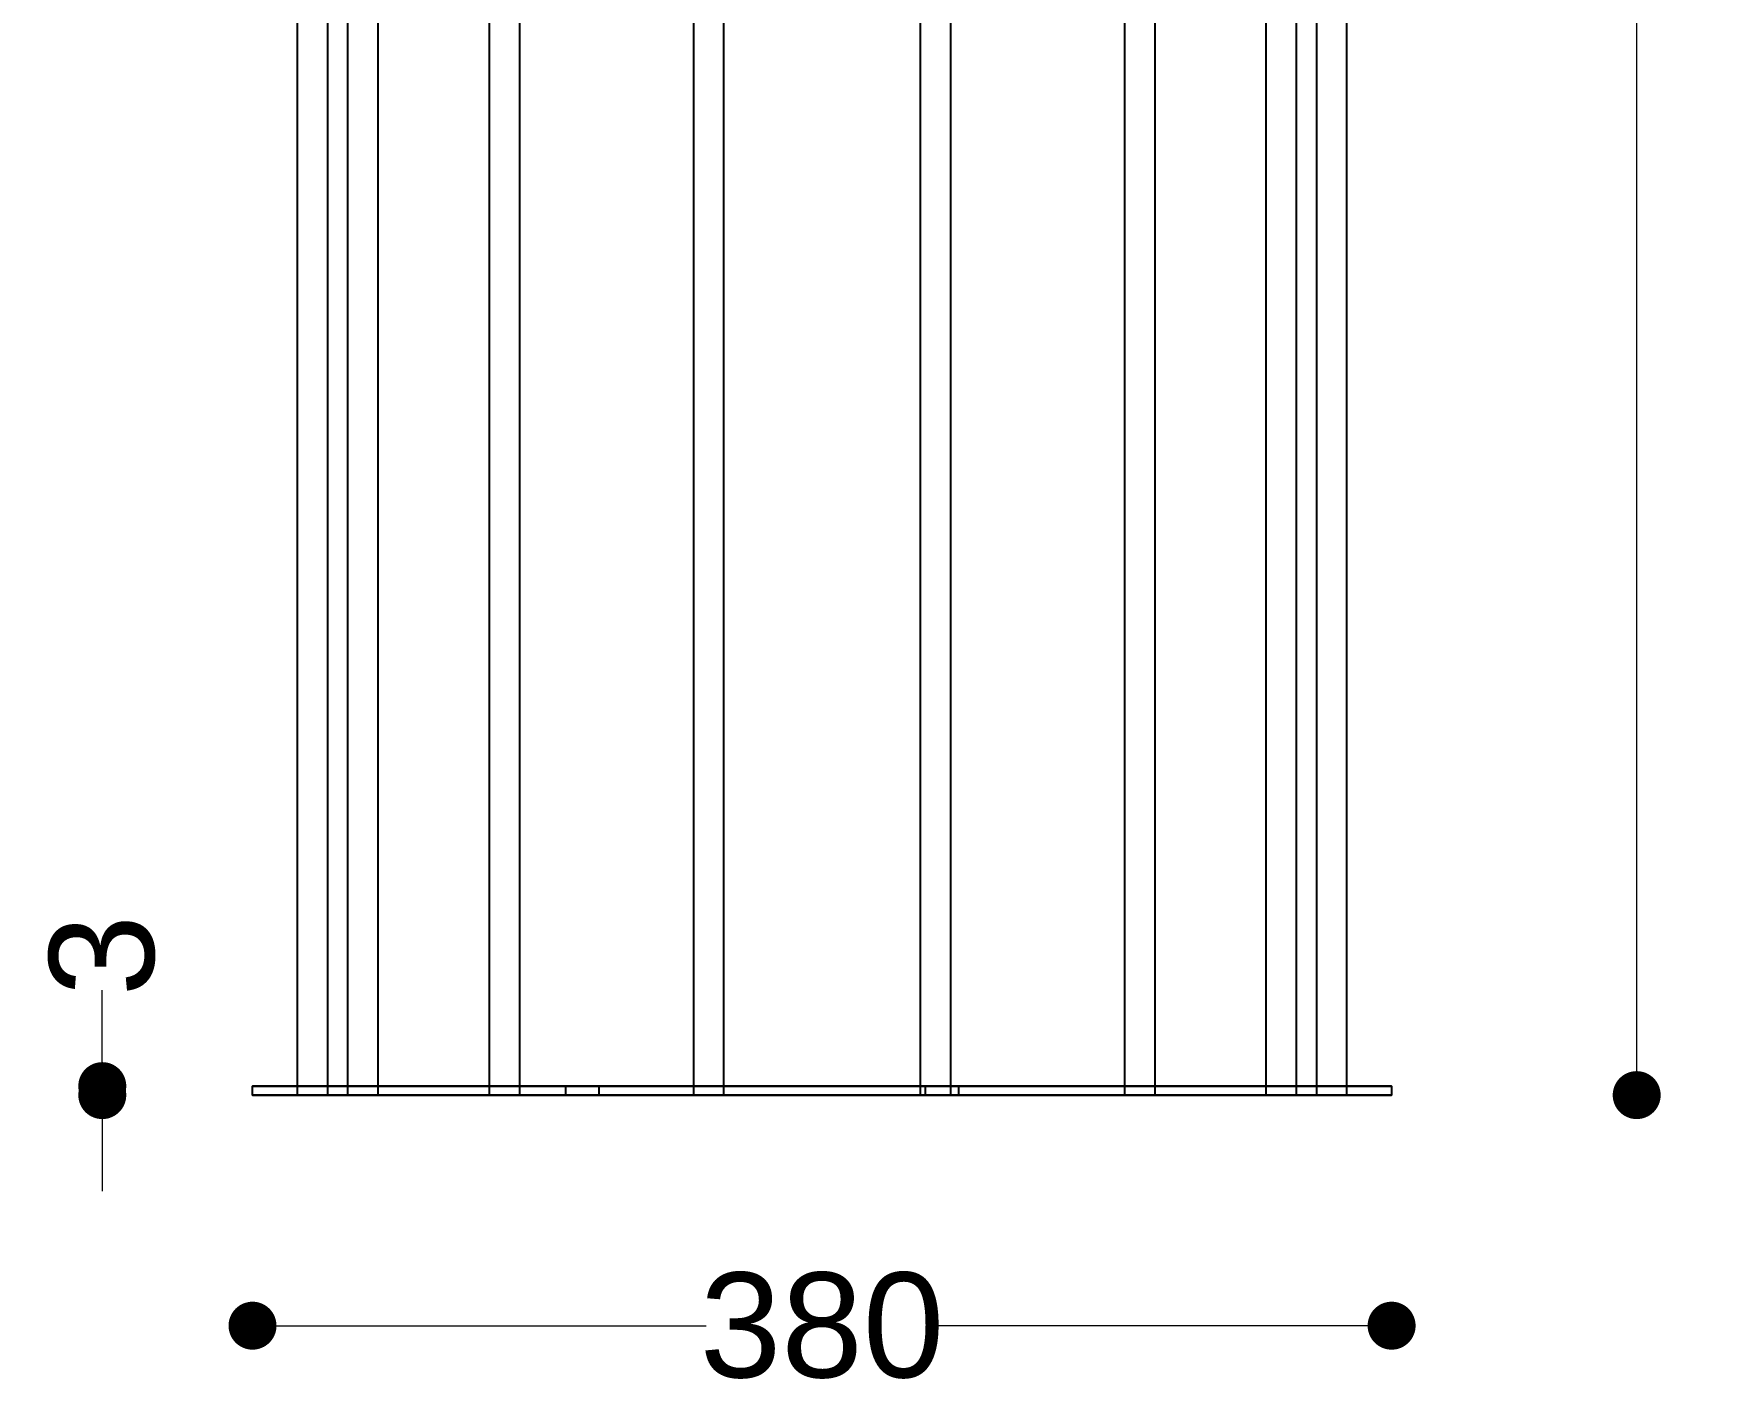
# Model space of a CAD drawing. Header units: millimetres. Extents: x 10366 to 13995, y 24552 to 29685.
# Drawn here: x 12602 to 13160, y 26171 to 26625 of the extents above; entities that cross this region are included whole.
import ezdxf

# ---------------------------------------------------------------- set-up
doc = ezdxf.new("R2010")
doc.units = ezdxf.units.MM
doc.header["$LTSCALE"] = 3
doc.layers.add('Default', color=7, linetype='Continuous')
doc.layers.add('Hidden_lines', color=7, linetype='Continuous')
doc.styles.get("Standard").update_dxf_attribs({"font": 'arial.ttf'})
doc.dimstyles.new('MATEUSZ', dxfattribs={"dimtxt": 35, "dimasz": 16, "dimexe": 0.18, "dimexo": 0.0625, "dimgap": 0.09, "dimtad": 0, "dimdec": 0, "dimdsep": 46, "dimtxsty": 'Standard', "dimblk": 'DOT', "dimcen": 0.09, "dimse1": 1, "dimse2": 1, "dimadec": 0, "dimazin": 0, "dimtfac": 1, "dimtdec": 0, "dimtofl": 0, "dimtmove": 0, "dimatfit": 3, "dimfxl": 1, "dimtolj": 1, "dimtzin": 0, "dimlwd": 9, "dimlwe": 9, "dimarcsym": 0})

# ---------------------------------------------------------------- blocks, each defined once
blk = doc.blocks.new('_Dot')
at = {"color": 0, "linetype": 'ByBlock', "lineweight": -2}
blk.add_line((-0.5, 0), (-1, 0), dxfattribs=at)
at = {"color": 0, "linetype": 'ByBlock', "const_width": 0.5}
blk.add_lwpolyline([(-0.25, 0, 1), (0.25, 0, 1)], format="xyb", close=True, dxfattribs=at)
blk = doc.blocks.new('*D18')
at = {"color": 0, "lineweight": 9, "transparency": 16777216}
for p, q in [((12691.02, 26193.68), (12826.34, 26193.68)), ((13039.02, 26193.68), (12903.7, 26193.68))]:
    blk.add_line(p, q, dxfattribs=at)
at = {"layer": 'Defpoints', "color": 0, "transparency": 16777216}
for p in [(12675.02, 26270.58), (13055.02, 26270.58), (13055.02, 26193.68)]:
    blk.add_point(p, dxfattribs=at)
at = {"color": 0, "lineweight": 9, "transparency": 16777216, "xscale": 16, "yscale": 16, "zscale": 16, "rotation": 180}
blk.add_blockref('_Dot', (12675.02, 26193.68), dxfattribs=at)
at = {"color": 0, "lineweight": 9, "transparency": 16777216, "xscale": 16, "yscale": 16, "zscale": 16}
blk.add_blockref('_Dot', (13055.02, 26193.68), dxfattribs=at)
at = {"color": 0, "transparency": 16777216, "insert": (12865.02, 26193.68), "char_height": 35, "attachment_point": 5}
blk.add_mtext('\\A1;380', dxfattribs=at)
blk = doc.blocks.new('*D19')
at = {"color": 0, "lineweight": 9, "transparency": 16777216}
for p, q in [((13136.78, 27054.58), (13136.78, 26709.3)), ((13136.78, 26286.58), (13136.78, 26631.86))]:
    blk.add_line(p, q, dxfattribs=at)
at = {"layer": 'Defpoints', "color": 0, "transparency": 16777216}
for p in [(13055.02, 27070.58), (13055.02, 26270.58), (13136.78, 26270.58)]:
    blk.add_point(p, dxfattribs=at)
at = {"color": 0, "lineweight": 9, "transparency": 16777216, "xscale": 16, "yscale": 16, "zscale": 16}
for p, rotation in [((13136.78, 27070.58), 90), ((13136.78, 26270.58), 270)]:
    blk.add_blockref('_Dot', p, dxfattribs=dict(at, rotation=rotation))
at = {"color": 0, "transparency": 16777216, "insert": (13136.78, 26670.58), "char_height": 35, "attachment_point": 5, "rotation": 90}
blk.add_mtext('\\A1;800', dxfattribs=at)
blk = doc.blocks.new('*D20')
at = {"color": 0, "lineweight": 9, "transparency": 16777216}
for p, q in [((12624.9, 26289.58), (12624.9, 26305.58)), ((12624.9, 26254.58), (12624.9, 26238.58))]:
    blk.add_line(p, q, dxfattribs=at)
at = {"layer": 'Defpoints', "color": 0, "transparency": 16777216}
for p in [(12624.9, 26273.58), (12675.05, 26273.58), (12675.02, 26270.58)]:
    blk.add_point(p, dxfattribs=at)
at = {"color": 0, "lineweight": 9, "transparency": 16777216, "xscale": 16, "yscale": 16, "zscale": 16}
for p, rotation in [((12624.9, 26273.58), 270), ((12624.9, 26270.58), 90)]:
    blk.add_blockref('_Dot', p, dxfattribs=dict(at, rotation=rotation))
at = {"color": 0, "transparency": 16777216, "insert": (12624.9, 26317.13), "char_height": 35, "attachment_point": 5, "rotation": 90}
blk.add_mtext('\\A1;3', dxfattribs=at)

msp = doc.modelspace()

# ---------------------------------------------------------------- linework, layer by layer
at = {"layer": 'Default', "color": 0}
for p, q in [((12690.02, 26273.58), (12690.02, 27067.58)), ((12700.02, 27067.58), (12700.02, 26273.58)), ((12706.86, 26273.58), (12706.86, 27067.58)), ((12716.86, 27067.58), (12716.86, 26273.58)), ((12754.03, 26273.58), (12754.03, 27067.58)), ((12764.03, 27067.58), (12764.03, 26273.58)), ((12822.19, 26273.58), (12822.19, 27067.58)), ((12832.19, 27067.58), (12832.19, 26273.58)), ((12897.85, 26273.58), (12897.85, 27067.58)), ((12907.85, 27067.58), (12907.85, 26273.58)), ((12966.01, 26273.58), (12966.01, 27067.58)), ((12976.01, 27067.58), (12976.01, 26273.58)), ((13013.18, 26273.58), (13013.18, 27067.58)), ((13023.18, 27067.58), (13023.18, 26273.58)), ((13030.02, 26273.58), (13030.02, 27067.58)), ((13040.02, 27067.58), (13040.02, 26273.58)), ((12675.02, 26270.58), (12675.02, 26273.58)), ((13055.02, 26273.58), (13055.02, 26270.58))]:
    msp.add_line(p, q, dxfattribs=at)
for points in [[(12690.02, 26273.58, 0), (12677.3, 26273.58, 0), (12675.16, 26273.58, 0), (12675.03, 26273.58, 0), (12675.02, 26273.58, 0), (12675.02, 26273.58, 0), (12675.02, 26273.58, 0), (12675.02, 26273.58, 0), (12675.02, 26273.58, 0), (12675.02, 26273.58, 0), (12675.02, 26273.58, 0), (12675.02, 26273.58, 0), (12675.02, 26273.58, 0), (12675.02, 26273.58, 0), (12675.02, 26273.58, 0), (12675.02, 26273.58, 0), (12675.02, 26273.58, 0), (12675.02, 26273.58, 0), (12675.02, 26273.58, 0), (12675.03, 26273.58, 0), (12675.05, 26273.58, 0), (12675.15, 26273.58, 0), (12675.54, 26273.58, 0), (12677.18, 26273.58, 0), (12684.04, 26273.58, 0), (12713.04, 26273.58, 0), (12865.02, 26273.58, 0)], [(12706.86, 26273.58, 0), (12700.02, 26273.58, 0)], [(12754.03, 26273.58, 0), (12716.86, 26273.58, 0)], [(12822.19, 26273.58, 0), (12764.03, 26273.58, 0)], [(12897.85, 26273.58, 0), (12832.19, 26273.58, 0)], [(12865.02, 26273.58, 0), (13025.27, 26273.58, 0), (13054.5, 26273.58, 0), (13054.99, 26273.58, 0), (13055.02, 26273.58, 0), (13055.02, 26273.58, 0), (13055.02, 26273.58, 0), (13055.02, 26273.58, 0), (13055.02, 26273.58, 0), (13055.02, 26273.58, 0), (13055.02, 26273.58, 0), (13055.02, 26273.58, 0), (13055.02, 26273.58, 0), (13055.02, 26273.58, 0), (13055.02, 26273.58, 0), (13055.02, 26273.58, 0), (13055.02, 26273.58, 0), (13055.02, 26273.58, 0), (13055.01, 26273.58, 0), (13054.99, 26273.58, 0), (13054.89, 26273.58, 0), (13054.5, 26273.58, 0), (13052.86, 26273.58, 0), (13040.02, 26273.58, 0)], [(12966.01, 26273.58, 0), (12907.85, 26273.58, 0)], [(13013.18, 26273.58, 0), (12976.01, 26273.58, 0)], [(13030.02, 26273.58, 0), (13023.18, 26273.58, 0)]]:
    msp.add_polyline3d(points, dxfattribs=at)
for points in [[(12865.02, 26270.58, 0), (13055.02, 26270.58, 0), (12865.02, 26270.58, 0), (12675.02, 26270.58, 0)], [(12695.02, 26270.58, 0), (12690.02, 26270.58, 0), (12695.02, 26270.58, 0), (12700.02, 26270.58, 0)], [(12709.69, 26270.58, 0), (12707.14, 26270.58, 0), (12706.9, 26270.58, 0), (12706.86, 26270.58, 0), (12706.86, 26270.58, 0), (12706.86, 26270.58, 0), (12706.86, 26270.58, 0), (12706.86, 26270.58, 0), (12706.86, 26270.58, 0), (12706.86, 26270.58, 0), (12706.86, 26270.58, 0), (12706.86, 26270.58, 0), (12706.86, 26270.58, 0), (12706.86, 26270.58, 0), (12706.86, 26270.58, 0), (12706.86, 26270.58, 0), (12706.89, 26270.58, 0), (12707.2, 26270.58, 0), (12708.6, 26270.58, 0), (12716.76, 26270.58, 0), (12716.85, 26270.58, 0), (12716.85, 26270.58, 0), (12716.86, 26270.58, 0), (12716.86, 26270.58, 0), (12716.86, 26270.58, 0), (12716.86, 26270.58, 0), (12716.86, 26270.58, 0), (12716.86, 26270.58, 0), (12716.86, 26270.58, 0), (12716.86, 26270.58, 0), (12716.86, 26270.58, 0), (12716.86, 26270.58, 0), (12716.86, 26270.58, 0), (12716.86, 26270.58, 0), (12716.86, 26270.58, 0), (12716.86, 26270.58, 0), (12716.86, 26270.58, 0), (12716.85, 26270.58, 0), (12716.85, 26270.58, 0), (12716.82, 26270.58, 0), (12716.71, 26270.58, 0), (12715.6, 26270.58, 0)], [(12907.72, 26270.58, 0), (12907.84, 26270.58, 0), (12907.85, 26270.58, 0), (12907.85, 26270.58, 0), (12907.85, 26270.58, 0), (12907.85, 26270.58, 0), (12907.85, 26270.58, 0), (12907.85, 26270.58, 0), (12907.85, 26270.58, 0), (12907.85, 26270.58, 0), (12907.85, 26270.58, 0), (12907.85, 26270.58, 0), (12907.85, 26270.58, 0), (12907.85, 26270.58, 0), (12907.85, 26270.58, 0), (12907.85, 26270.58, 0), (12907.85, 26270.58, 0), (12907.85, 26270.58, 0), (12907.85, 26270.58, 0), (12907.84, 26270.58, 0), (12907.81, 26270.58, 0), (12907.68, 26270.58, 0), (12906.34, 26270.58, 0), (12898.06, 26270.58, 0), (12897.88, 26270.58, 0), (12897.85, 26270.58, 0), (12897.85, 26270.58, 0), (12897.85, 26270.58, 0), (12897.85, 26270.58, 0), (12897.85, 26270.58, 0), (12897.85, 26270.58, 0), (12897.85, 26270.58, 0), (12897.85, 26270.58, 0), (12897.85, 26270.58, 0), (12897.85, 26270.58, 0), (12897.85, 26270.58, 0), (12897.85, 26270.58, 0), (12897.85, 26270.58, 0), (12897.86, 26270.58, 0), (12897.89, 26270.58, 0), (12898.01, 26270.58, 0), (12899.36, 26270.58, 0)], [(13020.35, 26270.58, 0), (13022.9, 26270.58, 0), (13023.14, 26270.58, 0), (13023.18, 26270.58, 0), (13023.18, 26270.58, 0), (13023.18, 26270.58, 0), (13023.18, 26270.58, 0), (13023.18, 26270.58, 0), (13023.18, 26270.58, 0), (13023.18, 26270.58, 0), (13023.18, 26270.58, 0), (13023.18, 26270.58, 0), (13023.18, 26270.58, 0), (13023.18, 26270.58, 0), (13023.18, 26270.58, 0), (13023.18, 26270.58, 0), (13023.15, 26270.58, 0), (13022.84, 26270.58, 0), (13021.44, 26270.58, 0), (13013.28, 26270.58, 0), (13013.19, 26270.58, 0), (13013.19, 26270.58, 0), (13013.18, 26270.58, 0), (13013.18, 26270.58, 0), (13013.18, 26270.58, 0), (13013.18, 26270.58, 0), (13013.18, 26270.58, 0), (13013.18, 26270.58, 0), (13013.18, 26270.58, 0), (13013.18, 26270.58, 0), (13013.18, 26270.58, 0), (13013.18, 26270.58, 0), (13013.18, 26270.58, 0), (13013.18, 26270.58, 0), (13013.18, 26270.58, 0), (13013.18, 26270.58, 0), (13013.18, 26270.58, 0), (13013.19, 26270.58, 0), (13013.19, 26270.58, 0), (13013.22, 26270.58, 0), (13013.33, 26270.58, 0), (13014.44, 26270.58, 0)]]:
    msp.add_polyline3d(points, close=True, dxfattribs=at)
at = {"layer": 'Hidden_lines', "color": 0}
for p, q in [((12690.02, 26270.58), (12690.02, 26273.58)), ((12700.02, 26273.58), (12700.02, 26270.58)), ((12706.86, 26270.58), (12706.86, 26273.58)), ((12716.86, 26273.58), (12716.86, 26270.58)), ((12754.03, 26270.58), (12754.03, 26273.58)), ((12764.03, 26273.58), (12764.03, 26270.58)), ((12779.52, 26270.58), (12779.52, 26273.58)), ((12790.52, 26273.58), (12790.52, 26270.58)), ((12822.19, 26270.58), (12822.19, 26273.58)), ((12832.19, 26273.58), (12832.19, 26270.58)), ((12897.85, 26270.58), (12897.85, 26273.58)), ((12899.52, 26270.58), (12899.52, 26273.58)), ((12907.85, 26273.58), (12907.85, 26270.58)), ((12910.52, 26273.58), (12910.52, 26270.58)), ((12966.01, 26270.58), (12966.01, 26273.58)), ((12976.01, 26273.58), (12976.01, 26270.58)), ((13013.18, 26270.58), (13013.18, 26273.58)), ((13023.18, 26273.58), (13023.18, 26270.58)), ((13030.02, 26270.58), (13030.02, 26273.58)), ((13040.02, 26273.58), (13040.02, 26270.58))]:
    msp.add_line(p, q, dxfattribs=at)
for points in [[(12700.02, 26273.58, 0), (12690.02, 26273.58, 0)], [(12716.86, 26273.58, 0), (12706.86, 26273.58, 0)], [(12764.03, 26273.58, 0), (12754.03, 26273.58, 0)], [(12832.19, 26273.58, 0), (12822.19, 26273.58, 0)], [(12907.85, 26273.58, 0), (12897.85, 26273.58, 0)], [(12976.01, 26273.58, 0), (12966.01, 26273.58, 0)], [(13023.18, 26273.58, 0), (13013.18, 26273.58, 0)], [(13040.02, 26273.58, 0), (13030.02, 26273.58, 0)]]:
    msp.add_polyline3d(points, dxfattribs=at)

# ---------------------------------------------------------------- dimensions: what is measured, and where the dimension line sits
for base, p1, p2, picture, middle in [((13136.78, 26270.58), (13055.02, 27070.58), (13055.02, 26270.58), '*D19', (13136.78, 26670.58)), ((12624.9, 26273.58), (12675.02, 26270.58), (12675.05, 26273.58), '*D20', (12624.9, 26317.13))]:
    dim = msp.add_linear_dim(base=base, p1=p1, p2=p2, angle=90, dimstyle='MATEUSZ')
    dim.commit()
    dim.dimension.update_dxf_attribs({"geometry": picture, "text_midpoint": middle})
dim = msp.add_linear_dim(base=(13055.02, 26193.68), p1=(12675.02, 26270.58), p2=(13055.02, 26270.58), dimstyle='MATEUSZ')
dim.commit()
dim.dimension.update_dxf_attribs({"geometry": '*D18', "text_midpoint": (12865.02, 26193.68)})

doc.saveas('drawing.dxf')
